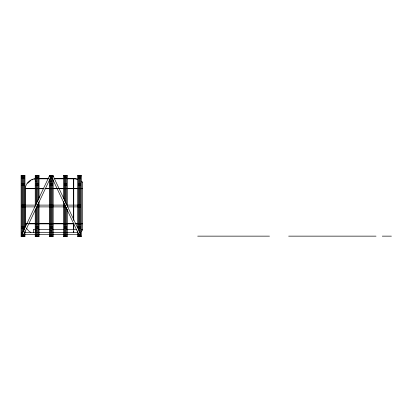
<?xml version="1.0" encoding="UTF-8"?>
<svg xmlns="http://www.w3.org/2000/svg" width="412" height="412" viewBox="0 0 412 412"><rect width="100%" height="100%" fill="white"/><g stroke="black" fill="none" stroke-linecap="round" stroke-linejoin="round"><path stroke-width="0.62" d="M25.364 205.284L25.364 188.624C25.328 183.144 30.493 178.896 35.72 178.617M27.645 183.304L30.9 180.435M81.488 231.245L82.379 230.426L82.379 182.119M80.67 234.31L79.053 235.072L51.593 176.918L53.21 176.156L80.67 234.31L79.887 234.356M31.889 179.926L32.914 179.514M33.959 179.199L35.005 178.983M21.887 175.476L21.12 175.476L21.12 236.524L21.882 236.524M22.65 175.476L23.412 175.476M24.174 175.476L24.941 175.476L24.941 227.805M36.004 175.476L35.241 175.476L35.241 206M36.766 175.476L37.533 175.476M38.29 175.476L39.058 175.476L39.058 198.306M50.12 175.476L49.358 175.476L49.358 176.743M50.882 175.476L51.649 175.476M52.412 175.476L53.174 175.476L53.174 176.743M64.241 175.476L63.474 175.476L63.474 198.306M65.003 175.476L65.766 175.476M66.528 175.476L67.295 175.476L67.295 206M78.357 175.476L77.595 175.476L77.595 227.805M79.119 175.476L79.887 175.476M80.649 175.476L81.411 175.476L81.406 236.524L80.644 236.524M21.12 175.857L24.941 175.857M35.241 175.857L39.058 175.857M49.358 175.857L53.174 175.857M63.474 175.857L67.295 175.857M77.595 175.857L81.411 175.857M21.887 177.644L22.65 177.644M23.412 177.644L24.174 177.644M36.004 177.644L36.766 177.644M37.533 177.644L38.295 177.644M64.241 177.644L65.003 177.644M65.766 177.644L66.533 177.644M78.357 177.644L79.119 177.644M79.887 177.644L80.649 177.644M21.882 178.216L22.65 178.216M23.412 178.216L24.174 178.216M36.004 178.216L36.766 178.216M37.528 178.216L38.295 178.216M50.12 178.216L50.887 178.216M51.649 178.216L52.412 178.216M64.241 178.216L65.003 178.216M65.766 178.216L66.533 178.216M78.357 178.216L79.119 178.216M79.882 178.216L80.649 178.216M37.384 178.576L48.23 178.576M50.146 178.576L52.7 178.576M53.977 178.576L73.758 178.576A12.556 12.556 0 0 1 77.75 179.215M38.975 178.818L48.595 178.818M54.369 178.818L63.345 178.818M67.192 178.818L73.604 178.818A12.458 12.458 0 0 1 77.708 179.503M35.241 181.162L36.004 181.162M50.887 181.162L51.649 181.162M21.887 183.901L22.65 183.901M23.412 183.901L24.174 183.901M36.004 183.901L36.766 183.901M37.533 183.901L38.295 183.901M50.12 183.901L50.887 183.901M51.649 183.901L52.412 183.901M64.241 183.901L65.003 183.901M65.766 183.901L66.533 183.901M78.357 183.901L79.119 183.901M79.887 183.901L80.649 183.901M21.882 185.163L22.65 185.163M23.412 185.163L24.174 185.163M36.004 185.163L36.766 185.163M37.533 185.163L38.295 185.163M50.12 185.163L50.887 185.163M51.649 185.163L52.412 185.163M64.241 185.163L65.003 185.163M65.766 185.163L66.533 185.163M78.357 185.163L79.119 185.163M79.887 185.163L80.649 185.163M25.364 188.624L36.745 188.624M37.384 188.624L43.765 188.624M45.042 188.624L57.165 188.624M58.442 188.624L77.75 188.624M78.321 188.624L79.439 188.624M79.98 188.624L81.01 188.624M81.488 188.624L82.379 188.624M25.858 188.727L44.105 188.727M45.387 188.727L57.572 188.727M58.854 188.727L77.708 188.727M78.295 188.727L79.434 188.727M79.98 188.727L81.015 188.727M81.499 188.727L82.379 188.727M21.764 205.104L35.875 205.104M37.157 205.104L65.379 205.104M66.662 205.104L80.773 205.104M21.764 206.896L35.231 206.896M37.157 206.896L65.379 206.896M67.3 206.896L80.773 206.896M25.858 223.479L27.645 223.479M29.103 223.479L74.175 223.479M75.339 223.479L77.708 223.479M78.295 223.479L79.434 223.479M79.98 223.479L81.015 223.479M81.499 223.479L82.379 223.479M25.364 206.567L25.364 223.87L27.218 223.87M28.696 223.87L36.745 223.87M37.384 223.87L73.758 223.87L73.758 232.476M75.442 223.87L77.75 223.87M78.321 223.87L79.439 223.87M79.98 223.87L81.01 223.87M81.488 223.87L82.379 223.87M21.882 226.837L22.645 226.837M23.412 226.837L24.174 226.837M35.999 226.837L36.766 226.837M37.528 226.837L38.29 226.837M50.12 226.837L50.882 226.837M51.644 226.837L52.412 226.837M64.236 226.837L64.998 226.837M65.766 226.837L66.528 226.837M78.357 226.837L79.119 226.837M79.882 226.837L80.644 226.837M21.882 228.099L22.645 228.099M23.412 228.099L24.174 228.099M35.999 228.099L36.766 228.099M37.528 228.099L38.29 228.099M50.12 228.099L50.882 228.099M51.644 228.099L52.412 228.099M64.236 228.099L64.998 228.099M65.766 228.099L66.528 228.099M78.357 228.099L79.119 228.099M79.882 228.099L80.644 228.099M35.705 229.34L33.367 229.34L33.367 232.6M38.661 229.34L49.878 229.34M52.7 229.34L63.546 229.34M66.739 229.34L76.781 229.34M81.355 229.34L82.379 229.34M35.236 230.838L35.999 230.838M50.882 230.838L51.644 230.838M21.764 232.569L23.046 232.569M24.972 232.569L77.564 232.569M79.49 232.569L80.773 232.569M21.887 234.356L22.65 234.356M23.412 234.356L78.847 234.356M21.12 236.143L24.941 236.143M35.241 236.143L39.058 236.143M49.358 236.143L53.174 236.143M63.474 236.143L67.295 236.143M77.595 236.143L81.411 236.143M197.708 236.143L269.469 236.143M288.663 236.143L376.017 236.143M382.295 236.143L391.4 236.143M22.645 236.524L23.412 236.524M24.174 236.524L24.936 236.524L24.936 230.838M35.999 236.524L35.236 236.524L35.241 209.208M36.766 236.524L37.528 236.524M38.29 236.524L39.052 236.524L39.058 201.509M50.12 236.524L49.358 236.524L49.358 179.704M50.882 236.524L51.644 236.524M52.406 236.524L53.174 236.524L53.174 179.704M64.236 236.524L63.474 236.524L63.474 201.509M64.998 236.524L65.766 236.524M66.528 236.524L67.29 236.524L67.295 209.208M78.357 236.524L77.59 236.524L77.59 230.838M79.119 236.524L79.882 236.524M30.89 232.486L28.68 230.962L26.528 228.294M81.488 181.249L82.379 182.068M81.499 181.671L81.952 182.094M80.649 175.857L80.649 236.143M79.887 175.857L79.887 236.143M79.119 175.857L79.119 231.657M79.119 234.356L79.119 236.143M78.357 175.857L78.357 229.994M78.357 232.94L78.357 236.143M73.758 178.576L73.758 205.284M73.758 206.567L73.758 220.023M73.604 178.818L73.604 205.459M73.604 206.747L73.604 220.26M73.604 223.479L73.604 229M73.604 231.472L73.604 232.121M66.533 175.857L66.533 204.718M66.533 207.282L66.533 236.143M65.766 175.857L65.766 203.435M65.766 206.644L65.766 236.143M65.003 175.857L65.003 202.153M65.003 204.718L65.003 236.143M64.241 175.857L64.241 200.227M64.241 203.435L64.241 236.143M52.412 175.857L52.412 236.143M51.649 175.857L51.649 236.143M50.887 175.857L50.887 236.143M50.12 175.857L50.12 236.143M38.295 175.857L38.295 200.227M38.295 202.792L38.295 236.143M37.533 175.857L37.533 201.509M37.533 204.718L37.533 236.143M36.766 175.857L36.745 204.007M36.766 206.644L36.766 236.143M36.004 175.857L36.004 205.356M36.004 208.565L36.004 236.143M24.174 175.857L24.174 229.994M24.174 232.296L24.174 236.143M23.412 175.857L23.412 231.657M23.412 234.222L23.412 236.143M22.65 175.857L22.65 236.143M21.887 175.857L21.887 236.143M25.637 226.064A8.925 8.925 0 0 1 25.364 223.87M49.301 176.156L21.841 234.31L23.458 235.072L50.918 176.918L49.301 176.156"/></g></svg>
